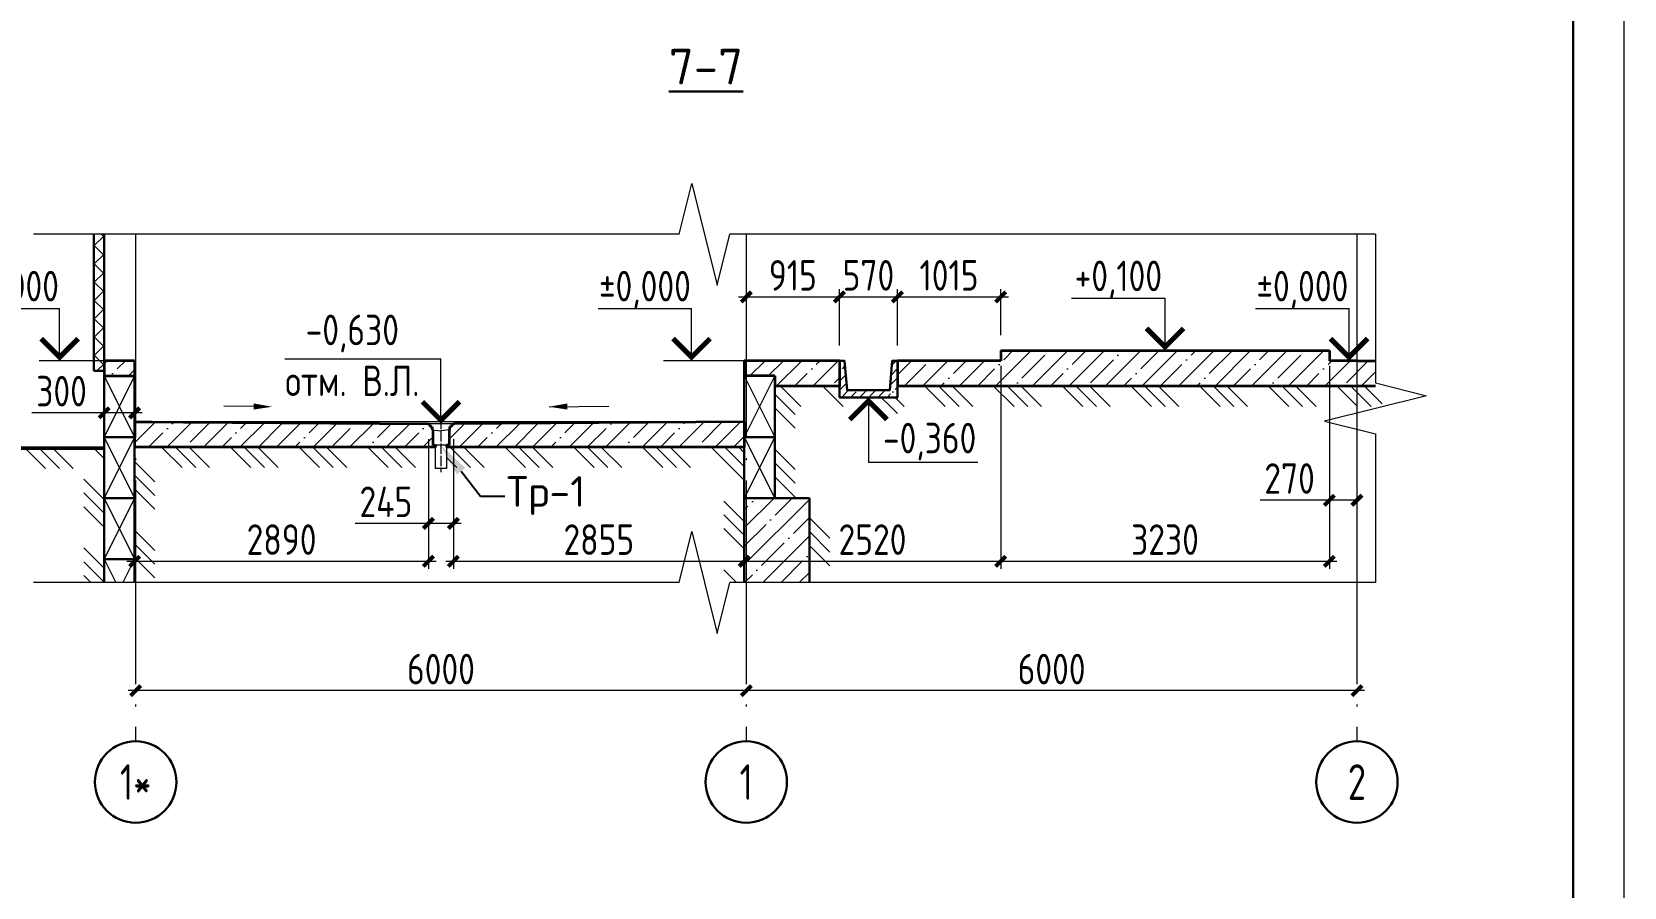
# Model space of a CAD drawing. Extents: x -965262 to 1142518, y -357520 to 71675.
# Drawn here: x 249622 to 265268, y -210390 to -201988 of the extents above; entities that cross this region are included whole.
import ezdxf
from ezdxf import colors
from ezdxf.entities.mleader import LeaderData, LeaderLine
from ezdxf.math import Vec2, Vec3

# ---------------------------------------------------------------- set-up
doc = ezdxf.new("R2010")
doc.units = 0
doc.header["$LTSCALE"] = 10
doc.linetypes.add('DOTE', pattern=[2.42, 2, -0.2, 0.02, -0.2])
doc.layers.get('0').update_dxf_attribs({"linetype": 'CONTINUOUS', "lineweight": 30})
doc.layers.get('Defpoints').update_dxf_attribs({"linetype": 'CONTINUOUS'})
doc.layers.add('DOTE', color=7, linetype='DOTE', lineweight=9)
doc.layers.add('полы', color=3, linetype='CONTINUOUS', lineweight=35)
doc.styles.add('GOST 2.304', font='isocpeur.ttf', dxfattribs={"width": 0.75, "height": 250})
doc.styles.get("Standard").update_dxf_attribs({"font": 'isocpeur.ttf', "height": 300})
doc.styles.add('ГОСТ 2м', font='isocpeur.ttf', dxfattribs={"width": 0.8, "height": 250})
doc.dimstyles.new('ГОСТ 2м', dxfattribs={"dimtxt": 250, "dimasz": 100, "dimexe": 75, "dimexo": 150, "dimgap": 62.5, "dimtad": 1, "dimdec": 0, "dimtxsty": 'ГОСТ 2м', "dimblk": 'ARCHTICK', "dimcen": 150, "dimdle": 75, "dimclrd": 256, "dimclre": 256, "dimclrt": 256, "dimadec": 0, "dimazin": 0, "dimtfac": 1, "dimtdec": 0, "dimtmove": 0, "dimatfit": 3, "dimldrblk": 'OBLIQUE', "dimfxl": 1, "dimlwd": 15, "dimlwe": 15, "dimarcsym": 0})
pattern_1 = [(45, (-2729323.66, -40018.6), (-179.605122, 179.605122), []), (45, (-2729144.05, -40018.6), (-179.605122, 179.605122), [317.5, -63.5, 0, -63.5])]

# ---------------------------------------------------------------- blocks, each defined once
blk = doc.blocks.new('_ArchTick')
at = {"color": 0, "linetype": 'ByBlock', "lineweight": 0, "const_width": 0.4}
blk.add_lwpolyline([(-0.5, -0.5), (0.5, 0.5)], dxfattribs=at)
blk = doc.blocks.new('*D1546')
at = {"lineweight": 15, "transparency": 16777216}
for p, q in [((256642, -208310), (256642, -208385)), ((262642, -208310), (262642, -208385)), ((262717, -208460), (256567, -208460))]:
    blk.add_line(p, q, dxfattribs=at)
at = {"layer": 'Defpoints', "color": 0, "lineweight": 15, "transparency": 16777216}
for p in [(256642, -208460), (256642, -208460), (262642, -208460)]:
    blk.add_point(p, dxfattribs=at)
at = {"lineweight": 15, "transparency": 16777216, "xscale": 100, "yscale": 100, "zscale": 100, "rotation": 180}
blk.add_blockref('_ArchTick', (256642, -208460), dxfattribs=at)
at = {"lineweight": 15, "transparency": 16777216, "xscale": 100, "yscale": 100, "zscale": 100}
blk.add_blockref('_ArchTick', (262642, -208460), dxfattribs=at)
at = {"lineweight": 15, "transparency": 16777216, "insert": (259642, -208248), "char_height": 250, "attachment_point": 5, "style": 'ГОСТ 2м'}
blk.add_mtext('{\\H1.2x;6000}', dxfattribs=at)
blk = doc.blocks.new('_Oblique')
at = {"color": 0, "linetype": 'ByBlock', "lineweight": -2}
blk.add_line((-0.5, -0.5), (0.5, 0.5), dxfattribs=at)
blk = doc.blocks.new('*D1547')
at = {"lineweight": 15, "transparency": 16777216}
for p, q in [((250642, -208310), (250642, -208385)), ((256642, -208310), (256642, -208385)), ((256717, -208460), (250567, -208460))]:
    blk.add_line(p, q, dxfattribs=at)
at = {"layer": 'Defpoints', "color": 0, "lineweight": 15, "transparency": 16777216}
for p in [(250642, -208460), (250642, -208460), (256642, -208460)]:
    blk.add_point(p, dxfattribs=at)
at = {"lineweight": 15, "transparency": 16777216, "xscale": 100, "yscale": 100, "zscale": 100, "rotation": 180}
blk.add_blockref('_ArchTick', (250642, -208460), dxfattribs=at)
at = {"lineweight": 15, "transparency": 16777216, "xscale": 100, "yscale": 100, "zscale": 100}
blk.add_blockref('_ArchTick', (256642, -208460), dxfattribs=at)
at = {"lineweight": 15, "transparency": 16777216, "insert": (253642, -208248), "char_height": 250, "attachment_point": 5, "style": 'ГОСТ 2м'}
blk.add_mtext('{\\H1.2x;6000}', dxfattribs=at)
blk = doc.blocks.new('*D1604')
at = {"lineweight": 15, "ltscale": 50, "transparency": 16777216}
for p, q in [((250332, -205581), (250332, -205656)), ((250632, -205581), (250632, -205656)), ((250332, -205731), (249623, -205731)), ((250707, -205731), (250332, -205731))]:
    blk.add_line(p, q, dxfattribs=at)
at = {"layer": 'Defpoints', "color": 0, "lineweight": 15, "ltscale": 50, "transparency": 16777216}
for p in [(250332, -205731), (250332, -205731), (250632, -205731)]:
    blk.add_point(p, dxfattribs=at)
at = {"lineweight": 15, "ltscale": 50, "transparency": 16777216, "xscale": 100, "yscale": 100, "zscale": 100, "rotation": 180}
blk.add_blockref('_ArchTick', (250332, -205731), dxfattribs=at)
at = {"lineweight": 15, "ltscale": 50, "transparency": 16777216, "xscale": 100, "yscale": 100, "zscale": 100}
blk.add_blockref('_ArchTick', (250632, -205731), dxfattribs=at)
at = {"lineweight": 15, "ltscale": 50, "transparency": 16777216, "insert": (249914, -205518), "char_height": 250, "attachment_point": 5, "style": 'ГОСТ 2м'}
blk.add_mtext('{\\H1.2x;300}', dxfattribs=at)
blk = doc.blocks.new('*D1605')
at = {"lineweight": 15, "ltscale": 50, "transparency": 16777216}
for p, q in [((256622, -205369), (256622, -207264)), ((259142, -205369), (259142, -207264)), ((256547, -207189), (259217, -207189))]:
    blk.add_line(p, q, dxfattribs=at)
at = {"layer": 'Defpoints', "color": 0, "lineweight": 15, "ltscale": 50, "transparency": 16777216}
for p in [(256622, -205219, 3260), (259142, -205219, 1670), (259142, -207189)]:
    blk.add_point(p, dxfattribs=at)
at = {"lineweight": 15, "ltscale": 50, "transparency": 16777216, "xscale": 100, "yscale": 100, "zscale": 100, "rotation": 180}
blk.add_blockref('_ArchTick', (256622, -207189), dxfattribs=at)
at = {"lineweight": 15, "ltscale": 50, "transparency": 16777216, "xscale": 100, "yscale": 100, "zscale": 100}
blk.add_blockref('_ArchTick', (259142, -207189), dxfattribs=at)
at = {"lineweight": 15, "ltscale": 50, "transparency": 16777216, "insert": (257882, -206976), "char_height": 250, "attachment_point": 5, "style": 'ГОСТ 2м'}
blk.add_mtext('{\\H1.2x;2520}', dxfattribs=at)
blk = doc.blocks.new('*D1606')
at = {"lineweight": 15, "ltscale": 50, "transparency": 16777216}
for p, q in [((259142, -205269), (259142, -207264)), ((262371, -205269), (262371, -207264)), ((259067, -207189), (262446, -207189))]:
    blk.add_line(p, q, dxfattribs=at)
at = {"layer": 'Defpoints', "color": 0, "lineweight": 15, "ltscale": 50, "transparency": 16777216}
for p in [(259142, -205119, 3260), (262371, -205119, 3260), (262371, -207189)]:
    blk.add_point(p, dxfattribs=at)
at = {"lineweight": 15, "ltscale": 50, "transparency": 16777216, "xscale": 100, "yscale": 100, "zscale": 100, "rotation": 180}
blk.add_blockref('_ArchTick', (259142, -207189), dxfattribs=at)
at = {"lineweight": 15, "ltscale": 50, "transparency": 16777216, "xscale": 100, "yscale": 100, "zscale": 100}
blk.add_blockref('_ArchTick', (262371, -207189), dxfattribs=at)
at = {"lineweight": 15, "ltscale": 50, "transparency": 16777216, "insert": (260756, -206976), "char_height": 250, "attachment_point": 5, "style": 'ГОСТ 2м'}
blk.add_mtext('{\\H1.2x;3230}', dxfattribs=at)
blk = doc.blocks.new('*D1607')
at = {"lineweight": 15, "ltscale": 50, "transparency": 16777216}
for p, q in [((262371, -205269), (262371, -206664)), ((262642, -205369), (262642, -206664)), ((262371, -206589), (261690, -206589)), ((262642, -206589), (262296, -206589))]:
    blk.add_line(p, q, dxfattribs=at)
at = {"layer": 'Defpoints', "color": 0, "lineweight": 15, "ltscale": 50, "transparency": 16777216}
for p in [(262371, -205119, 3260), (262642, -205219, 734), (262642, -206589)]:
    blk.add_point(p, dxfattribs=at)
at = {"lineweight": 15, "ltscale": 50, "transparency": 16777216, "xscale": 100, "yscale": 100, "zscale": 100, "rotation": 180}
blk.add_blockref('_ArchTick', (262371, -206589), dxfattribs=at)
at = {"lineweight": 15, "ltscale": 50, "transparency": 16777216, "xscale": 100, "yscale": 100, "zscale": 100}
blk.add_blockref('_ArchTick', (262642, -206589), dxfattribs=at)
at = {"lineweight": 15, "ltscale": 50, "transparency": 16777216, "insert": (261980, -206376), "char_height": 250, "attachment_point": 5, "style": 'ГОСТ 2м'}
blk.add_mtext('{\\H1.2x;270}', dxfattribs=at)
blk = doc.blocks.new('Тр-1-1')
at = {"lineweight": 15, "ltscale": 50}
for p, q in [((-899310, 883741), (-899310, 883731)), ((-899293, 883731), (-899293, 883711)), ((-899273, 883711), (-899273, 883681)), ((-899103, 883711), (-899103, 883681)), ((-899083, 883731), (-899083, 883711)), ((-899065, 883741), (-899065, 883731))]:
    blk.add_line(p, q, dxfattribs=at)
at = {"lineweight": 15, "ltscale": 10}
for p, q in [((-899065, 883741), (-899310, 883741)), ((-899310, 883731), (-899293, 883731)), ((-899293, 883711), (-899273, 883711)), ((-899083, 883711), (-899103, 883711)), ((-899083, 883731), (-899065, 883731))]:
    blk.add_line(p, q, dxfattribs=at)
at = {"lineweight": 15, "ltscale": 2.5}
for p in [(-899273, 883681), (-899103, 883681)]:
    blk.add_line(p, (-899188, 883671), dxfattribs=at)
at = {"lineweight": 15}
for p, q in [((-899268, 883680), (-899268, 883530)), ((-899108, 883680), (-899108, 883530)), ((-899108, 883530), (-899268, 883530)), ((-899243, 883530), (-899243, 883303)), ((-899133, 883530), (-899133, 883303)), ((-899133, 883303), (-899243, 883303))]:
    blk.add_line(p, q, dxfattribs=at)
at = {"layer": 'DOTE', "ltscale": 5}
blk.add_line((-899188, 883789), (-899188, 883265), dxfattribs=at)
blk = doc.blocks.new('*D1608')
at = {"lineweight": 15, "ltscale": 50, "transparency": 16777216}
for p, q in [((253519, -205989), (253519, -206892)), ((253764, -205989), (253764, -206892)), ((253519, -206817), (252799, -206817)), ((253839, -206817), (253519, -206817))]:
    blk.add_line(p, q, dxfattribs=at)
at = {"layer": 'Defpoints', "color": 0, "lineweight": 15, "ltscale": 50, "transparency": 16777216}
for p in [(253519, -205839, 76), (253764, -205839, 76), (253519, -206817)]:
    blk.add_point(p, dxfattribs=at)
at = {"lineweight": 15, "ltscale": 50, "transparency": 16777216, "xscale": 100, "yscale": 100, "zscale": 100, "rotation": 180}
blk.add_blockref('_ArchTick', (253519, -206817), dxfattribs=at)
at = {"lineweight": 15, "ltscale": 50, "transparency": 16777216, "xscale": 100, "yscale": 100, "zscale": 100}
blk.add_blockref('_ArchTick', (253764, -206817), dxfattribs=at)
at = {"lineweight": 15, "ltscale": 50, "transparency": 16777216, "insert": (253101, -206605), "char_height": 250, "attachment_point": 5, "style": 'ГОСТ 2м'}
blk.add_mtext('{\\H1.2x;245}', dxfattribs=at)
blk = doc.blocks.new('*D1609')
at = {"lineweight": 15, "ltscale": 50, "transparency": 16777216}
for p, q in [((250632, -205969), (250632, -207264)), ((253519, -205989), (253519, -207264)), ((250557, -207189), (253594, -207189))]:
    blk.add_line(p, q, dxfattribs=at)
at = {"layer": 'Defpoints', "color": 0, "lineweight": 15, "ltscale": 50, "transparency": 16777216}
for p in [(250632, -205819, 7204), (253519, -205839, 6403), (253519, -207189)]:
    blk.add_point(p, dxfattribs=at)
at = {"lineweight": 15, "ltscale": 50, "transparency": 16777216, "xscale": 100, "yscale": 100, "zscale": 100, "rotation": 180}
blk.add_blockref('_ArchTick', (250632, -207189), dxfattribs=at)
at = {"lineweight": 15, "ltscale": 50, "transparency": 16777216, "xscale": 100, "yscale": 100, "zscale": 100}
blk.add_blockref('_ArchTick', (253519, -207189), dxfattribs=at)
at = {"lineweight": 15, "ltscale": 50, "transparency": 16777216, "insert": (252076, -206976), "char_height": 250, "attachment_point": 5, "style": 'ГОСТ 2м'}
blk.add_mtext('{\\H1.2x;2890}', dxfattribs=at)
blk = doc.blocks.new('*D1610')
at = {"lineweight": 15, "ltscale": 50, "transparency": 16777216}
for p, q in [((253764, -205989), (253764, -207264)), ((256622, -205969), (256622, -207264)), ((253689, -207189), (256697, -207189))]:
    blk.add_line(p, q, dxfattribs=at)
at = {"layer": 'Defpoints', "color": 0, "lineweight": 15, "ltscale": 50, "transparency": 16777216}
for p in [(253764, -205839, 6403), (256622, -205819, 5603), (256622, -207189)]:
    blk.add_point(p, dxfattribs=at)
at = {"lineweight": 15, "ltscale": 50, "transparency": 16777216, "xscale": 100, "yscale": 100, "zscale": 100, "rotation": 180}
blk.add_blockref('_ArchTick', (253764, -207189), dxfattribs=at)
at = {"lineweight": 15, "ltscale": 50, "transparency": 16777216, "xscale": 100, "yscale": 100, "zscale": 100}
blk.add_blockref('_ArchTick', (256622, -207189), dxfattribs=at)
at = {"lineweight": 15, "ltscale": 50, "transparency": 16777216, "insert": (255193, -206976), "char_height": 250, "attachment_point": 5, "style": 'ГОСТ 2м'}
blk.add_mtext('{\\H1.2x;2855}', dxfattribs=at)
blk = doc.blocks.new('*D1611')
at = {"lineweight": 15, "ltscale": 100, "transparency": 16777216}
for p, q in [((258052, -204592), (259217, -204592)), ((258127, -205069), (258127, -204517)), ((259142, -204969), (259142, -204517))]:
    blk.add_line(p, q, dxfattribs=at)
at = {"layer": 'Defpoints', "color": 0, "lineweight": 15, "ltscale": 100, "transparency": 16777216}
for p in [(259142, -204592), (258127, -205219, 16102), (259142, -205119, 6520)]:
    blk.add_point(p, dxfattribs=at)
at = {"lineweight": 15, "ltscale": 100, "transparency": 16777216, "xscale": 100, "yscale": 100, "zscale": 100, "rotation": 180}
blk.add_blockref('_ArchTick', (258127, -204592), dxfattribs=at)
at = {"lineweight": 15, "ltscale": 100, "transparency": 16777216, "xscale": 100, "yscale": 100, "zscale": 100}
blk.add_blockref('_ArchTick', (259142, -204592), dxfattribs=at)
at = {"lineweight": 15, "ltscale": 100, "transparency": 16777216, "insert": (258634, -204380), "char_height": 250, "attachment_point": 5, "style": 'ГОСТ 2м'}
blk.add_mtext('{\\H1.2x;1015}', dxfattribs=at)
blk = doc.blocks.new('*D1612')
at = {"lineweight": 15, "ltscale": 100, "transparency": 16777216}
for p, q in [((256642, -204442), (256642, -204517)), ((256567, -204592), (257632, -204592)), ((257557, -205069), (257557, -204517))]:
    blk.add_line(p, q, dxfattribs=at)
at = {"layer": 'Defpoints', "color": 0, "lineweight": 15, "ltscale": 100, "transparency": 16777216}
for p in [(256642, -204592), (257557, -204592), (257557, -205219, 16102)]:
    blk.add_point(p, dxfattribs=at)
at = {"lineweight": 15, "ltscale": 100, "transparency": 16777216, "xscale": 100, "yscale": 100, "zscale": 100, "rotation": 180}
blk.add_blockref('_ArchTick', (256642, -204592), dxfattribs=at)
at = {"lineweight": 15, "ltscale": 100, "transparency": 16777216, "xscale": 100, "yscale": 100, "zscale": 100}
blk.add_blockref('_ArchTick', (257557, -204592), dxfattribs=at)
at = {"lineweight": 15, "ltscale": 100, "transparency": 16777216, "insert": (257099, -204380), "char_height": 250, "attachment_point": 5, "style": 'ГОСТ 2м'}
blk.add_mtext('{\\H1.2x;915}', dxfattribs=at)
blk = doc.blocks.new('*D1613')
at = {"lineweight": 15, "ltscale": 100, "transparency": 16777216}
for p, q in [((257482, -204592), (258202, -204592)), ((257557, -205069), (257557, -204517)), ((258127, -205069), (258127, -204517))]:
    blk.add_line(p, q, dxfattribs=at)
at = {"layer": 'Defpoints', "color": 0, "lineweight": 15, "ltscale": 100, "transparency": 16777216}
for p in [(258127, -204592), (257557, -205219, 16102), (258127, -205219, 5201)]:
    blk.add_point(p, dxfattribs=at)
at = {"lineweight": 15, "ltscale": 100, "transparency": 16777216, "xscale": 100, "yscale": 100, "zscale": 100, "rotation": 180}
blk.add_blockref('_ArchTick', (257557, -204592), dxfattribs=at)
at = {"lineweight": 15, "ltscale": 100, "transparency": 16777216, "xscale": 100, "yscale": 100, "zscale": 100}
blk.add_blockref('_ArchTick', (258127, -204592), dxfattribs=at)
at = {"lineweight": 15, "ltscale": 100, "transparency": 16777216, "insert": (257842, -204380), "char_height": 250, "attachment_point": 5, "style": 'ГОСТ 2м'}
blk.add_mtext('{\\H1.2x;570}', dxfattribs=at)

msp = doc.modelspace()

# ---------------------------------------------------------------- hatches: boundary and pattern name
at = {"lineweight": 15, "ltscale": 50}
h = msp.add_hatch(dxfattribs=at)
h.set_pattern_fill('ANSI37', color=256, scale=40, style=0)
h.set_pattern_definition([(45, (-2729323.66, -40018.6), (-89.802561, 89.802561), []), (135, (-2729323.66, -40018.6), (-89.802561, -89.802561), [])])
h.paths.add_polyline_path([(250331.9, -203976.7), (250231.9, -203976.7), (250231.9, -205318.7), (250331.9, -205318.7)])
h = msp.add_hatch(dxfattribs=at)
h.set_pattern_fill('ANSI35', color=3, scale=40, style=0)
h.set_pattern_definition(pattern_1)
h.paths.add_polyline_path([(250331.9, -205368.7), (250631.9, -205368.7), (250631.9, -205218.7), (250331.9, -205218.7)])
h.paths.add_polyline_path([(250631.9, -206068.7), (250631.9, -205818.7), (250801.9, -205819.9), (250801.9, -205768.7), (252801.9, -205768.7), (252801.9, -205833.8), (253519.4, -205838.7), (253519.4, -205848.7), (253536.9, -205848.7), (253536.9, -205868.7), (253556.9, -205868.7), (253556.9, -205898.7), (253561.9, -205899.3), (253561.9, -206049.3), (253586.9, -206049.3), (253586.9, -206068.7)])
h.paths.add_polyline_path([(256621.9, -205368.7), (256621.9, -205218.7), (259141.9, -205218.7), (259141.9, -205118.7), (262370.9, -205118.7), (262370.9, -205218.7), (262641.9, -205218.7), (262824.8, -205220.7), (262824.8, -205468.7), (256921.9, -205468.7), (256921.9, -205368.7)])
h.paths.add_polyline_path([(253696.9, -206068.7), (253696.9, -206049.3), (253721.9, -206049.3), (253721.9, -205899.3), (253726.9, -205898.7), (253726.9, -205868.7), (253746.9, -205868.7), (253746.9, -205848.7), (253764.4, -205848.7), (253764.4, -205838.7), (256621.9, -205818.7), (256621.9, -206068.7)])
h.paths.add_polyline_path([(257556.9, -205468.7), (258126.9, -205468.7), (258126.9, -205218.7), (257556.9, -205218.7)], flags=17)
h.paths.add_polyline_path([(250801.9, -205819.9), (250801.9, -205768.7), (252801.9, -205768.7), (252801.9, -205833.8)])
h.paths.add_polyline_path([(256921.9, -205468.7), (256921.9, -205368.7)], flags=17)
at = {"lineweight": 15, "ltscale": 100}
h = msp.add_hatch(dxfattribs=at)
h.set_pattern_fill('ANSI35', color=256, scale=20, style=0)
h.set_pattern_definition([(45, (1028676.74, -1237354.35), (-89.802561, 89.802561), []), (45, (1028766.54, -1237354.35), (-89.802561, 89.802561), [158.75, -31.75, 0, -31.75])])
h.paths.add_polyline_path([(257556.9, -205578.7), (257556.9, -205218.7), (257606.9, -205218.7), (257631.9, -205508.7), (258051.9, -205508.7), (258076.9, -205218.7), (258126.9, -205218.7), (258126.9, -205578.7)])
at = {"lineweight": 15, "ltscale": 50}
h = msp.add_hatch(dxfattribs=at)
h.set_pattern_fill('ANSI35', color=2, scale=40, style=0)
h.set_pattern_definition(pattern_1)
h.paths.add_polyline_path([(256621.9, -207397.9), (257261.9, -207397.9), (257261.9, -206568.7), (256621.9, -206568.7)])
h.paths.add_polyline_path([(257261.9, -206568.7), (256621.9, -206568.7)])

# ---------------------------------------------------------------- linework, layer by layer
at = {"color": 5, "lineweight": 15, "ltscale": 50}
for p, q in [((255981.9, -203976.7, 13061.6), (249639, -203976.7, 13061.6)), ((262824.8, -203976.7, 13061.6), (256481.9, -203976.7, 13061.6)), ((262824.8, -203976.7, 13061.6), (262824.8, -205437.4, 13061.6)), ((262824.8, -205937.4, 13061.6), (262824.8, -207397.7, 13061.6)), ((255981.9, -207397.9, 13061.6), (249639, -207397.9, 13061.6)), ((262824.8, -207397.9, 13061.6), (256481.9, -207397.9, 13061.6))]:
    msp.add_line(p, q, dxfattribs=at)
at = {"ltscale": 50}
for p, q in [((250231.9, -203976.7, 16321.4), (250231.9, -205318.7, 16321.4)), ((250331.9, -203976.7, 16321.4), (250331.9, -205318.7, 16321.4)), ((250331.9, -205318.7, 16321.4), (250231.9, -205318.7, 16321.4)), ((250631.9, -205368.7, 16321.4), (250331.9, -205368.7, 16321.4)), ((250331.9, -205368.7, 16321.4), (250331.9, -207397.9, 16321.4)), ((250631.9, -205368.7, 16321.4), (250631.9, -207397.9, 16321.4)), ((256621.9, -205368.7, 16321.4), (256921.9, -205368.7, 13061.6)), ((250631.9, -205968.7, 16321.4), (250331.9, -205968.7, 16321.4)), ((250631.9, -206568.7, 16321.4), (250331.9, -206568.7, 16321.4)), ((256621.9, -206568.7, 16321.4), (256621.9, -207397.9, 13061.6)), ((250631.9, -207168.7, 16321.4), (250331.9, -207168.7, 16321.4))]:
    msp.add_line(p, q, dxfattribs=at)
at = {"lineweight": 15, "ltscale": 0.3}
for p, q in [((259838.3, -204605.7, 16321.4), (260756.4, -204605.7, 16321.4)), ((248977.3, -204705.7, 16683.5), (249895.4, -204705.7, 16683.5)), ((255186.3, -204705.7, 9801.6), (256104.4, -204705.7, 9801.6)), ((261646.1, -204705.7, 9801.6), (262564.2, -204705.7, 9801.6)), ((252108.3, -205199.1, 16205.1), (253641.9, -205199.1, 16205.1)), ((258918.3, -206218.3, 25903.7), (257841.9, -206218.3, 25903.7))]:
    msp.add_line(p, q, dxfattribs=at)
at = {"lineweight": 15}
for p, q in [((260756.4, -205118.7, 16321.4), (260756.4, -204605.7, 16321.4)), ((249895.4, -205218.7, 16683.5), (249895.4, -204705.7, 16683.5)), ((256104.4, -205218.7, 9801.6), (256104.4, -204705.7, 9801.6)), ((262564.2, -205218.7, 9801.6), (262564.2, -204705.7, 9801.6)), ((253641.9, -205838.7, 16205.1), (253641.9, -205199.1, 16205.1)), ((250331.9, -205368.7, 16321.4), (250631.9, -205968.7, 9801.8)), ((250631.9, -205368.7, 16321.4), (250331.9, -205968.7, 9801.8)), ((256621.9, -205368.7, 13061.6), (256921.9, -205968.7, 6542)), ((256921.9, -205368.7, 13061.6), (256621.9, -205968.7, 6542)), ((257841.9, -205578.7, 25903.7), (257841.9, -206218.3, 25903.7)), ((250331.9, -205968.7, 16321.4), (250631.9, -206568.7, 9801.8)), ((250631.9, -205968.7, 16321.4), (250331.9, -206568.7, 9801.8)), ((256621.9, -205968.7, 13061.6), (256921.9, -206568.7, 6542)), ((256921.9, -205968.7, 13061.6), (256621.9, -206568.7, 6542)), ((250331.9, -206568.7, 16321.4), (250631.9, -207168.7, 9801.8)), ((250631.9, -206568.7, 16321.4), (250331.9, -207168.7, 9801.8)), ((250331.9, -207168.7, 16321.4), (250446.4, -207397.9, 13831.6)), ((250631.9, -207168.7, 16321.4), (250517.3, -207397.9, 13831.6))]:
    msp.add_line(p, q, dxfattribs=at)
at = {"lineweight": 15, "ltscale": 100, "extrusion": (0, 1, 0)}
msp.add_line((256621.9, -205218.7, 16321.4), (255828.3, -205218.7, 9801.6), dxfattribs=at)
at = {"lineweight": 15, "ltscale": 50}
for p, q in [((257121.9, -205747.9, 9801.8), (256921.9, -205547.9, 9801.8)), ((257177.6, -205668.7, 9801.8), (256977.6, -205468.7, 9801.8)), ((257592.6, -205668.7, 9801.8), (257392.6, -205468.7, 9801.8)), ((257922.6, -205668.7, 9801.8), (257832.6, -205578.7, 9801.8)), ((258057.6, -205668.7, 9801.8), (257967.6, -205578.7, 9801.8)), ((258126.9, -205602.9, 9801.8), (258102.6, -205578.7, 9801.8)), ((258597.6, -205668.7, 9801.8), (258397.6, -205468.7, 9801.8)), ((258732.6, -205668.7, 9801.8), (258532.6, -205468.7, 9801.8)), ((258867.6, -205668.7, 9801.8), (258667.6, -205468.7, 9801.8)), ((259272.6, -205668.7, 9801.8), (259072.6, -205468.7, 9801.8)), ((259407.6, -205668.7, 9801.8), (259207.6, -205468.7, 9801.8)), ((259542.6, -205668.7, 9801.8), (259342.6, -205468.7, 9801.8)), ((259947.6, -205668.7, 9801.8), (259747.6, -205468.7, 9801.8)), ((260082.6, -205668.7, 9801.8), (259882.6, -205468.7, 9801.8)), ((260217.6, -205668.7, 9801.8), (260017.6, -205468.7, 9801.8)), ((260622.6, -205668.7, 9801.8), (260422.6, -205468.7, 9801.8)), ((260757.6, -205668.7, 9801.8), (260557.6, -205468.7, 9801.8)), ((260892.6, -205668.7, 9801.8), (260692.6, -205468.7, 9801.8)), ((261297.6, -205668.7, 9801.8), (261097.6, -205468.7, 9801.8)), ((261432.6, -205668.7, 9801.8), (261232.6, -205468.7, 9801.8)), ((261567.6, -205668.7, 9801.8), (261367.6, -205468.7, 9801.8)), ((261972.6, -205668.7, 9801.8), (261772.6, -205468.7, 9801.8)), ((262107.6, -205668.7, 9801.8), (261907.6, -205468.7, 9801.8)), ((262242.6, -205668.7, 9801.8), (262042.6, -205468.7, 9801.8)), ((262647.6, -205668.7, 9801.8), (262447.6, -205468.7, 9801.8)), ((262782.6, -205668.7, 9801.8), (262582.6, -205468.7, 9801.8)), ((262890.3, -205641.4, 9801.8), (262717.6, -205468.7, 9801.8)), ((251802.6, -205668.6, 11457.9), (251508.6, -205665.2, 11457.9)), ((254703.9, -205670.9, 11457.9), (255291.9, -205664, 11457.9)), ((257121.9, -205882.9, 9801.8), (256921.9, -205682.9, 9801.8)), ((258032.6, -205778.7, 9801.8), (257922.6, -205668.7, 9801.8)), ((258126.9, -205737.9, 9801.8), (258057.6, -205668.7, 9801.8)), ((258192.6, -205668.7, 9801.8), (258126.9, -205602.9, 9801.8)), ((249757.6, -206278.7, 9801.8), (249557.6, -206078.7, 9801.8)), ((249892.6, -206278.7, 9801.8), (249692.6, -206078.7, 9801.8)), ((250027.6, -206278.7, 9801.8), (249827.6, -206078.7, 9801.8)), ((250331.9, -206177.9, 9801.8), (250232.6, -206078.7, 9801.8)), ((250831.9, -206407.9, 9801.8), (250631.9, -206207.9, 9801.8)), ((251097.6, -206268.7, 9801.8), (250897.6, -206068.7, 9801.8)), ((251232.6, -206268.7, 9801.8), (251032.6, -206068.7, 9801.8)), ((251367.6, -206268.7, 9801.8), (251167.6, -206068.7, 9801.8)), ((251772.6, -206268.7, 9801.8), (251572.6, -206068.7, 9801.8)), ((251907.6, -206268.7, 9801.8), (251707.6, -206068.7, 9801.8)), ((252042.6, -206268.7, 9801.8), (251842.6, -206068.7, 9801.8)), ((252447.6, -206268.7, 9801.8), (252247.6, -206068.7, 9801.8)), ((252582.6, -206268.7, 9801.8), (252382.6, -206068.7, 9801.8)), ((252717.6, -206268.7, 9801.8), (252517.6, -206068.7, 9801.8)), ((253122.6, -206268.7, 9801.8), (252922.6, -206068.7, 9801.8)), ((253257.6, -206268.7, 9801.8), (253057.6, -206068.7, 9801.8)), ((253392.6, -206268.7, 9801.8), (253192.6, -206068.7, 9801.8)), ((253797.6, -206268.7, 9801.8), (253696.9, -206167.9, 9801.8)), ((253932.6, -206268.7, 9801.8), (253732.6, -206068.7, 9801.8)), ((254067.6, -206268.7, 9801.8), (253867.6, -206068.7, 9801.8)), ((254472.6, -206268.7, 9801.8), (254272.6, -206068.7, 9801.8)), ((254607.6, -206268.7, 9801.8), (254407.6, -206068.7, 9801.8)), ((254742.6, -206268.7, 9801.8), (254542.6, -206068.7, 9801.8)), ((255147.6, -206268.7, 9801.8), (254947.6, -206068.7, 9801.8)), ((255282.6, -206268.7, 9801.8), (255082.6, -206068.7, 9801.8)), ((255417.6, -206268.7, 9801.8), (255217.6, -206068.7, 9801.8)), ((255822.6, -206268.7, 9801.8), (255622.6, -206068.7, 9801.8)), ((255957.6, -206268.7, 9801.8), (255757.6, -206068.7, 9801.8)), ((256092.6, -206268.7, 9801.8), (255892.6, -206068.7, 9801.8)), ((256621.9, -206392.9, 9801.8), (256297.6, -206068.7, 9801.8)), ((256621.9, -206257.9, 9801.8), (256432.6, -206068.7, 9801.8)), ((256621.9, -206122.9, 9801.8), (256567.6, -206068.7, 9801.8)), ((257121.9, -206287.9, 9801.8), (256921.9, -206087.9, 9801.8)), ((250831.9, -206542.9, 9801.8), (250631.9, -206342.9, 9801.8)), ((257121.9, -206422.9, 9801.8), (256921.9, -206222.9, 9801.8)), ((257121.9, -206557.9, 9801.8), (256921.9, -206357.9, 9801.8)), ((250331.9, -206582.9, 9801.8), (250131.9, -206382.9, 9801.8)), ((250331.9, -206717.9, 9801.8), (250131.9, -206517.9, 9801.8)), ((250831.9, -206677.9, 9801.8), (250631.9, -206477.9, 9801.8)), ((250331.9, -206852.9, 9801.8), (250131.9, -206652.9, 9801.8)), ((256621.9, -206797.9, 9801.8), (256421.9, -206597.9, 9801.8)), ((256621.9, -206932.9, 9801.8), (256421.9, -206732.9, 9801.8)), ((257461.9, -206962.9, 9801.8), (257261.9, -206762.9, 9801.8)), ((250831.9, -207082.9, 9801.8), (250631.9, -206882.9, 9801.8)), ((256621.9, -207067.9, 9801.8), (256421.9, -206867.9, 9801.8)), ((257461.9, -207097.9, 9801.8), (257261.9, -206897.9, 9801.8)), ((250331.9, -207257.9, 9801.8), (250131.9, -207057.9, 9801.8)), ((250831.9, -207217.9, 9801.8), (250631.9, -207017.9, 9801.8)), ((257461.9, -207232.9, 9801.8), (257261.9, -207032.9, 9801.8)), ((250331.9, -207392.9, 9801.8), (250131.9, -207192.9, 9801.8)), ((250831.9, -207352.9, 9801.8), (250631.9, -207152.9, 9801.8)), ((256546.8, -207397.9, 9801.8), (256421.9, -207272.9, 9801.8)), ((250201.8, -207397.9, 9801.8), (250131.9, -207327.9, 9801.8))]:
    msp.add_line(p, q, dxfattribs=at)
msp.add_line((256621.9, -205968.7, 16321.4), (256921.9, -205968.7, 16321.4))
at = {"lineweight": 50, "ltscale": 50}
msp.add_line((250331.9, -206078.7, 16321.4), (249167.5, -206078.7, 16321.4), dxfattribs=at)
at = {"color": 2, "ltscale": 50}
for q in [(256621.9, -206568.7, 16321.4), (257261.9, -207397.9, 13061.6)]:
    msp.add_line((257261.9, -206568.7, 16321.4), q, dxfattribs=at)
at = {"lineweight": 15, "elevation": 9801.8}
msp.add_lwpolyline([(265267.6, -180687.8), (179667.6, -180687.8), (179667.6, -240087.8), (265267.6, -240087.8)], close=True, dxfattribs=at)
for points, elevation in [([(264767.6, -181187.8), (181667.6, -181187.8), (181667.6, -239587.8), (264767.6, -239587.8)], 9801.8), ([(257556.9, -205578.7), (257556.9, -205218.7), (257606.9, -205218.7), (257631.9, -205508.7), (258051.9, -205508.7), (258076.9, -205218.7), (258126.9, -205218.7), (258126.9, -205578.7), (257556.9, -205578.7)], 25903.7), ([(256921.9, -206568.7), (256621.9, -206568.7), (256621.9, -205368.7), (256921.9, -205368.7)], 16321.4)]:
    msp.add_lwpolyline(points, close=True, dxfattribs=dict(elevation=elevation))
at = {"color": 5, "lineweight": 15, "ltscale": 10, "elevation": 13061.6}
for points in [[(255981.9, -203976.7), (256106.9, -203476.7)], [(256106.9, -203476.7), (256356.9, -204476.7)], [(256356.9, -204476.7), (256481.9, -203976.7)], [(263324.8, -205562.4), (262324.8, -205812.4)], [(262824.8, -205437.4), (263324.8, -205562.4)], [(262324.8, -205812.4), (262824.8, -205937.4)], [(255981.9, -207397.9), (256106.9, -206897.9)], [(256106.9, -206897.9), (256356.9, -207897.9)], [(256356.9, -207897.9), (256481.9, -207397.9)]]:
    msp.add_lwpolyline(points, dxfattribs=at)
at = {"lineweight": 15, "const_width": 50}
for points, elevation in [([(260574, -204901.1), (260756.4, -205083.4), (260938.7, -204901.1)], 16321.4), ([(249713.1, -205001.1), (249895.4, -205183.4), (250077.7, -205001.1)], 16683.5), ([(255922.1, -205001.1), (256104.4, -205183.4), (256286.7, -205001.1)], 9801.6), ([(262381.8, -205001.1), (262564.2, -205183.4), (262746.5, -205001.1)], 9801.6), ([(257659.5, -205796.4), (257841.9, -205614.1), (258024.2, -205796.4)], 25903.7), ([(253824.2, -205621.1), (253641.9, -205803.4), (253459.5, -205621.1)], 16205.1)]:
    msp.add_lwpolyline(points, dxfattribs=dict(at, elevation=elevation))
at = {"lineweight": 15, "ltscale": 100, "extrusion": (0, 1, 0), "elevation": -205218.7}
msp.add_lwpolyline([(-250331.9, 16321.4), (-249695.3, 17045.6)], dxfattribs=at)
at = {"ltscale": 50, "elevation": 16321.4}
msp.add_lwpolyline([(250331.9, -205968.7), (250631.9, -205968.7), (250631.9, -205368.7), (250331.9, -205368.7)], close=True, dxfattribs=at)
at = {"lineweight": 15, "ltscale": 50}
for points in [[(251802.2, -205698.6, 11457.9), (251802.9, -205638.6, 11457.9), (251982.6, -205670.9, 11457.9)], [(254884.3, -205698.6, 11457.9), (254883.5, -205638.6, 11457.9), (254703.9, -205670.9, 11457.9)]]:
    msp.add_solid(points, dxfattribs=at)
at = {"layer": 'DOTE', "ltscale": 100, "extrusion": (0, -1, 0)}
for p, q in [((250641.9, -203976.7, 13061.6), (250641.9, -208952.6, 13061.6)), ((256641.9, -203976.7, 13061.6), (256641.9, -208952.6, 13061.6)), ((262641.9, -203976.7, 13061.6), (262641.9, -208952.6, 13061.6))]:
    msp.add_line(p, q, dxfattribs=at)
at = {"layer": 'DOTE', "linetype": 'Continuous', "lineweight": 30}
for centre in [(250641.9, -209357.6, 13061.6), (256641.9, -209357.6, 13061.6), (262641.9, -209357.6, 13061.6)]:
    msp.add_circle(centre, 400, dxfattribs=at)
at = {"layer": 'полы', "ltscale": 50}
for p, q in [((250331.9, -205218.7, 16321.4), (250331.9, -205368.7, 16321.4)), ((250631.9, -205218.7, 17005.6), (250331.9, -205218.7, 17085.7)), ((250631.9, -205218.7, 16321.4), (250631.9, -205368.7, 16321.4)), ((257556.9, -205218.7, 15154.8), (256621.9, -205218.7, 15404.7)), ((256621.9, -205218.7, 16321.4), (256621.9, -205368.7, 16321.4)), ((257556.9, -205218.7, 15404.7), (257556.9, -205468.7, 15404.7)), ((259141.9, -205218.7, 14731.2), (258126.9, -205218.7, 15002.5)), ((258126.9, -205218.7, 15404.7), (258126.9, -205468.7, 15404.7)), ((259141.9, -205118.7, 16321.4), (259141.9, -205218.7, 16321.4)), ((259141.9, -205118.7, 16321.4), (262370.9, -205118.7, 16321.4)), ((262370.9, -205118.7, 16321.4), (262370.9, -205218.7, 16321.4)), ((262641.9, -205218.7, 13795.9), (262370.9, -205218.7, 13868.3)), ((262641.9, -205218.7, 13795.9), (262824.8, -205220.7, 14048.7)), ((250331.9, -205368.7, 16321.4), (250631.9, -205368.7, 16321.4)), ((256921.9, -205368.7, 13061.6), (256621.9, -205368.7, 13061.5)), ((256921.9, -205368.7, 17104.4), (256921.9, -205468.7, 16321.4)), ((257556.9, -205468.7, 16321.4), (256921.9, -205468.7, 16321.4)), ((262824.8, -205468.7, 16321.4), (258126.9, -205468.7, 16321.4)), ((250631.9, -205818.7, 17005.6), (250631.9, -206068.7, 16321.4)), ((250631.9, -205818.7, 17005.6), (250801.9, -205819.9, 16958.4)), ((250631.9, -205818.7, 17005.6), (253519.4, -205838.7, 16205.1)), ((253519.4, -205838.7, 16205.1), (253519.4, -205848.7, 16205.1)), ((253519.4, -205848.7, 16205.1), (253536.9, -205848.7, 16205.1)), ((253536.9, -205848.7, 16205.1), (253536.9, -205868.7, 16205.1)), ((253536.9, -205868.7, 16205.1), (253556.9, -205868.7, 16205.1)), ((253556.9, -205868.7, 16205.1), (253556.9, -205898.7, 16205.1)), ((253746.9, -205868.7, 16205.1), (253726.9, -205868.7, 16205.1)), ((253726.9, -205868.7, 16205.1), (253726.9, -205898.7, 16205.1)), ((253764.4, -205848.7, 16205.1), (253746.9, -205848.7, 16205.1)), ((253746.9, -205848.7, 16205.1), (253746.9, -205868.7, 16205.1)), ((256621.9, -205818.7, 15404.7), (253764.4, -205838.7, 16205.1)), ((253764.4, -205838.7, 16205.1), (253764.4, -205848.7, 16205.1)), ((256621.9, -205818.7, 15404.7), (256621.9, -206068.7, 14720.6)), ((253556.9, -205898.7, 16205.1), (253561.9, -205899.3, 16205.1)), ((253561.9, -205899.3, 16205.1), (253561.9, -206049.3, 16205.1)), ((253561.9, -206049.3, 16205.1), (253586.9, -206049.3, 16205.1)), ((253586.9, -206049.3, 16205.1), (253586.9, -206068.7, 16129.4)), ((253721.9, -206049.3, 16205.1), (253696.9, -206049.3, 16205.1)), ((253696.9, -206049.3, 16205.1), (253696.9, -206068.7, 16129.4)), ((253726.9, -205898.7, 16205.1), (253721.9, -205899.3, 16205.1)), ((253721.9, -205899.3, 16205.1), (253721.9, -206049.3, 16205.1)), ((253586.9, -206068.7, 16321.4), (250631.9, -206068.7, 16321.4)), ((256621.9, -206068.7, 16321.4), (253696.9, -206068.7, 16321.4))]:
    msp.add_line(p, q, dxfattribs=at)
at = {"layer": 'полы', "lineweight": 0, "ltscale": 50}
for p, q in [((262641.9, -205218.7, 13795.9), (262824.8, -205218.7, 13870.1)), ((256621.9, -205818.7, 15404.7), (250631.9, -205818.7, 17005.6))]:
    msp.add_line(p, q, dxfattribs=at)

# ---------------------------------------------------------------- block references
msp.add_blockref('Тр-1-1', (1152829.6, -1089579.4, 16205.1))

# ---------------------------------------------------------------- texts
at = {"char_height": 300, "attachment_point": 5, "style": 'GOST 2.304'}
for s, insert, width in [('{\\W0.8;+0,100}', (260297.8, -204420.9, 16321.4), 1200), ('{\\W0.8;%%P0,000}', (249436.9, -204520.9, 16683.5), 1200), ('{\\W0.8;%%P0,000}', (255645.9, -204520.9, 9801.6), 1200), ('{\\W0.8;%%P0,000}', (262105.6, -204520.9, 9801.6), 1200), ('{\\W0.8;-0,630\\Pотм. В.Л.}', (252771, -205166.3, 16205.1), 1670.673), ('{\\W0.8;-0,360}', (258443.5, -206013.5, 25903.7), 1670.673)]:
    msp.add_mtext(s, dxfattribs=dict(at, insert=insert, width=width))
at = {"layer": 'DOTE', "linetype": 'Continuous', "lineweight": 30, "ltscale": 100, "char_height": 350, "width": 800, "attachment_point": 5, "style": 'GOST 2.304'}
for s, insert in [('{\\W1;\\L\\C5;7-7}', (256245.5, -202329.1, -4711.1)), ('1*', (250641.9, -209357.6, 13061.6)), ('1', (256641.9, -209357.6, 13061.6)), ('2', (262641.9, -209357.6, 13061.6))]:
    msp.add_mtext(s, dxfattribs=dict(at, insert=insert))

# ---------------------------------------------------------------- dimensions: what is measured, and where the dimension line sits
at = {"lineweight": 15, "ltscale": 100}
for base, p1, p2, picture, middle in [((257556.9, -204592.3, 9801.8), (256641.9, -204592.3, 9801.8), (257556.9, -205218.7, 25903.7), '*D1612', (257099.4, -204379.8, 9801.8)), ((259141.9, -204592.3, 9801.8), (258126.9, -205218.7, 25903.7), (259141.9, -205118.7, 16321.4), '*D1611', (258634.4, -204379.8, 9801.8))]:
    dim = msp.add_linear_dim(base=base, p1=p1, p2=p2, text='{\\H1.2x;<>}', dimstyle='ГОСТ 2м', dxfattribs=at)
    dim.commit()
    dim.dimension.update_dxf_attribs({"geometry": picture, "text_midpoint": middle})
dim = msp.add_linear_dim(base=(258126.9, -204592.3, 9801.8), p1=(257556.9, -205218.7, 25903.7), p2=(258126.9, -205218.7, 15002.5), text='{\\H1.2x;<>}', dimstyle='ГОСТ 2м', dxfattribs=at)
dim.commit()
dim.dimension.update_dxf_attribs({"geometry": '*D1613', "text_midpoint": (257841.9, -204592.3, 9801.8), "dimtype": 160})
at = {"lineweight": 15, "ltscale": 50}
for base, p1, p2, text, picture, middle in [((259141.9, -207188.8, 13061.6), (256621.9, -205218.7, 16321.4), (259141.9, -205218.7, 14731.2), '{\\H1.2x;<>}', '*D1605', (257881.9, -206976.3, 13061.6)), ((262370.9, -207188.8, 13061.6), (259141.9, -205118.7, 16321.4), (262370.9, -205118.7, 16321.4), '{\\H1.2x;3230}', '*D1606', (260756.4, -206976.3, 13061.6)), ((253519.4, -207188.8, 9801.8), (250631.9, -205818.7, 17005.6), (253519.4, -205838.7, 16205.1), '{\\H1.2x;2890}', '*D1609', (252075.6, -206976.3, 9801.8)), ((256621.9, -207188.8, 9801.8), (253764.4, -205838.7, 16205.1), (256621.9, -205818.7, 15404.7), '{\\H1.2x;2855}', '*D1610', (255193.1, -206976.3, 9801.8))]:
    dim = msp.add_linear_dim(base=base, p1=p1, p2=p2, text=text, dimstyle='ГОСТ 2м', dxfattribs=at)
    dim.commit()
    dim.dimension.update_dxf_attribs({"geometry": picture, "text_midpoint": middle})
for base, p1, p2, text, picture, middle in [((262641.9, -206588.8, 13061.6), (262370.9, -205118.7, 16321.4), (262641.9, -205218.7, 13795.9), '{\\H1.2x;270}', '*D1607', (261980.4, -206588.8, 13061.6)), ((253519.4, -206817.4, 16129.4), (253764.4, -205838.7, 16205.1), (253519.4, -205838.7, 16205.1), '{\\H1.2x;<>}', '*D1608', (253101.1, -206817.4, 16129.4))]:
    dim = msp.add_linear_dim(base=base, p1=p1, p2=p2, text=text, dimstyle='ГОСТ 2м', dxfattribs=at)
    dim.commit()
    dim.dimension.update_dxf_attribs({"geometry": picture, "text_midpoint": middle, "dimtype": 160})
dim = msp.add_linear_dim(base=(250331.9, -205730.9, 13061.6), p1=(250631.9, -205730.9, 13061.6), p2=(250331.9, -205730.9, 13061.6), text='{\\H1.2x;<>}', dimstyle='ГОСТ 2м', override={"dimtxsty": 'ГОСТ 2м'}, dxfattribs=at)
dim.commit()
dim.dimension.update_dxf_attribs({"geometry": '*D1604', "text_midpoint": (249913.6, -205730.9, 13061.6), "dimtype": 160})
at = {"lineweight": 15}
for base, p1, p2, picture, middle in [((250641.9, -208460.3, 13061.6), (256641.9, -208460.3, 13061.6), (250641.9, -208460.3, 13061.6), '*D1547', (253641.9, -208247.8, 13061.6)), ((256641.9, -208460.3, 13061.6), (262641.9, -208460.3, 13061.6), (256641.9, -208460.3, 13061.6), '*D1546', (259641.9, -208247.8, 13061.6))]:
    dim = msp.add_linear_dim(base=base, p1=p1, p2=p2, text='{\\H1.2x;<>}', dimstyle='ГОСТ 2м', dxfattribs=at)
    dim.commit()
    dim.dimension.update_dxf_attribs({"geometry": picture, "text_midpoint": middle})

# ---------------------------------------------------------------- leaders
at = {"color": 5, "lineweight": 15}
ml = msp.add_multileader_mtext('Standard', dxfattribs=at)
ml.set_content('Тр-1', color=5)
ml.set_leader_properties()
ml.build(insert=Vec2(0, 0))
ml.multileader.update_dxf_attribs({"has_text_frame": 1, "text_right_attachment_type": 6, "dogleg_length": 36, "arrow_head_size": 320})
ctx = ml.context
ctx.base_point, ctx.char_height, ctx.arrow_head_size, ctx.landing_gap_size, ctx.plane_origin = Vec3(254269.3, -206548, 16205.1), 300, 320, 16, Vec3(270970.1, -216593.3, 16205.1)
ctx.right_attachment = 6
notes = []
notes.append((ctx, [(1, (1, 1, 0), (254029, -206548, 16205.1), (1, 0), 240.3, [(0, [(253641.9, -206052.3, 16205.1)], 0, [])])]))
ctx.mtext.insert, ctx.mtext.width, ctx.mtext.defined_height, ctx.mtext.flow_direction = Vec3(254285.3, -206353, 16205.1), 888.169, 8690.9, 5
for ctx, leaders in notes:
    for number, flags, end, landing, length, lines in leaders:
        leader = LeaderData()
        leader.index, (leader.has_last_leader_line, leader.has_dogleg_vector, leader.attachment_direction) = number, flags
        leader.last_leader_point, leader.dogleg_vector, leader.dogleg_length = Vec3(end), Vec3(landing), length
        for number, points, colour, breaks in lines:
            line = LeaderLine()
            line.index, line.vertices, line.color, line.breaks = number, Vec3.list(points), colors.encode_raw_color(colour), breaks
            leader.lines.append(line)
        ctx.leaders.append(leader)

doc.saveas('drawing.dxf')
